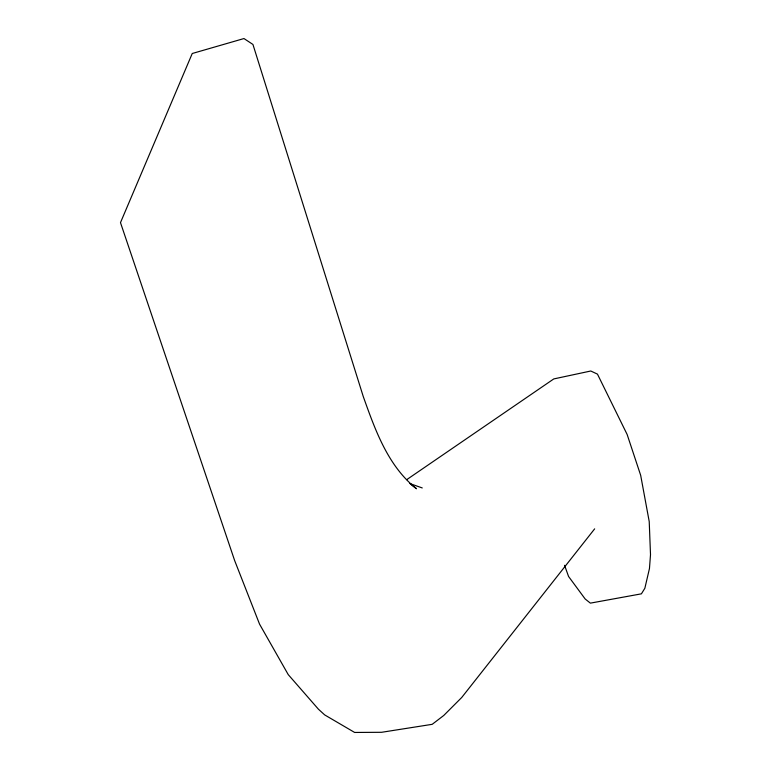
<?xml version="1.0" encoding="UTF-8"?>
<svg xmlns="http://www.w3.org/2000/svg" width="771" height="771" viewBox="0 0 771 771"><rect width="100%" height="100%" fill="white"/><g stroke="black" fill="none" stroke-linecap="round" stroke-linejoin="round"><path stroke-width="1.16" d="M594.653 528.848L461.733 697.476L443.749 715.478L432.194 724.326L381.587 732.296L354.641 732.45L324.697 714.919L318.413 709.185L288.238 674.615L259.548 624.134L234.663 560.604L120.488 222.626L192.249 53.498L243.964 38.55L252.936 44.448L363.276 396.583C375.178 429.9 387.861 465.992 416.513 488.747L410.683 484.207M406.751 479.629L553.78 378.927L590.779 371.005L597.458 374.118L627.141 434.478L640.672 475.302L649.221 521.582L650.512 554.686L649.461 568.516L644.855 588.273L641.405 593.834L590.374 603.134L585.16 598.98L568.555 576.457L564.574 565.307M409.854 483.562L422.257 487.947"/></g></svg>
